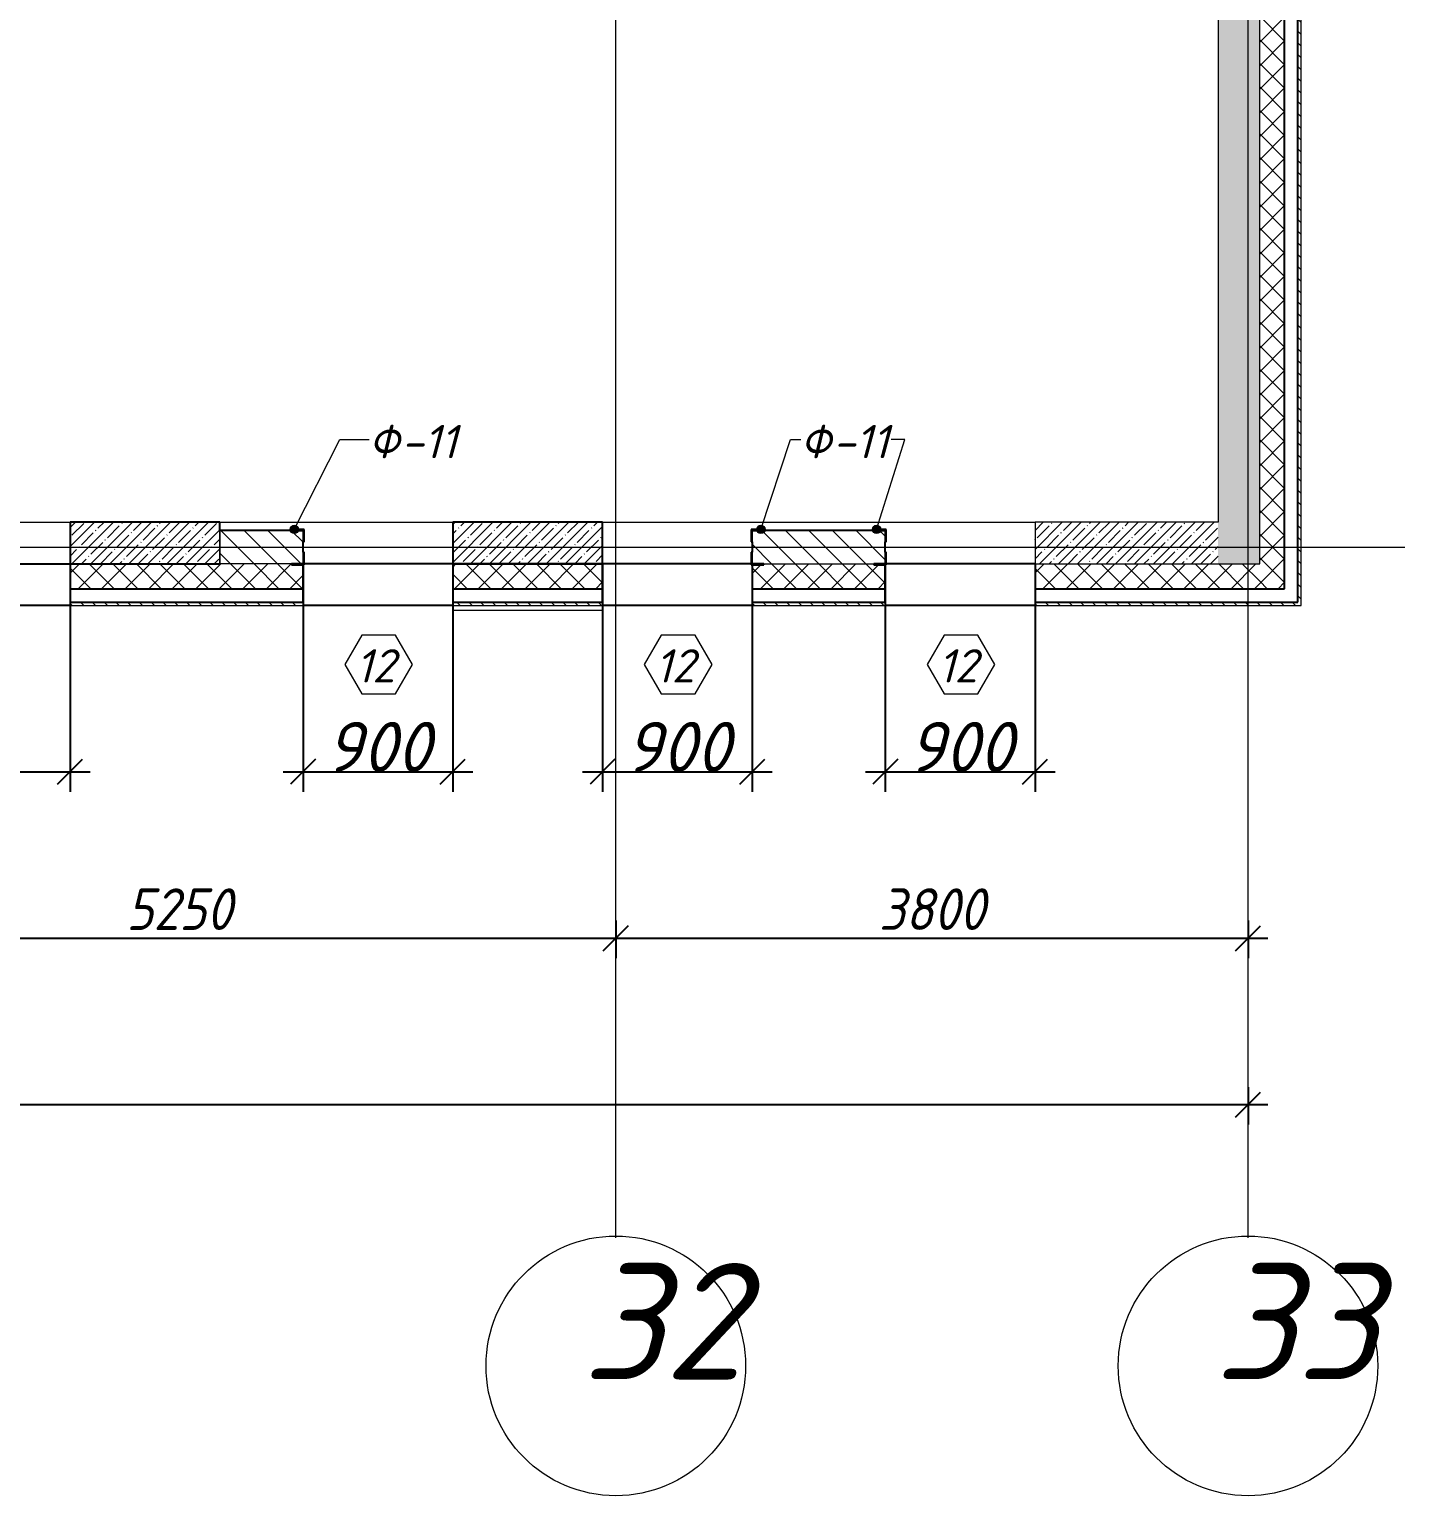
# Model space of a CAD drawing. Header units: millimetres. Extents: x 12986 to 523328, y -9759 to 30092.
# Drawn here: x 356782 to 365048, y -8465 to 345 of the extents above; entities that cross this region are included whole.
import ezdxf

# ---------------------------------------------------------------- set-up
doc = ezdxf.new("R2010")
doc.units = ezdxf.units.MM
for name, color, linetype, lineweight in [('A-ANNO-DIMS', 7, 'Continuous', 9), ('A-GENM-1', 7, 'Continuous', 25), ('A-GENM-IDEN', 7, 'Continuous', 9), ('A-GLAZ-IDEN', 7, 'Continuous', 9), ('A-WALL', 7, 'Continuous', 5), ('A-WALL-1', 7, 'Continuous', 25), ('A-WALL-FNSH-1', 7, 'Continuous', 9), ('A-WALL-PATT-1', 7, 'Continuous', 5), ('I-WALL', 7, 'Continuous', 5), ('S-COLS', 7, 'Continuous', 9), ('S-COLS-1', 7, 'Continuous', 5), ('S-COLS-2', 7, 'Continuous', 25), ('Оси', 7, 'Continuous', 9), ('Оси-1', 7, 'Continuous', 20)]:
    doc.layers.add(name, color=color, linetype=linetype, lineweight=lineweight)
for name, color, linetype, lineweight, true_color in [('A-WALL-2', 7, 'Continuous', 13, 0x000000), ('A-WALL-3', 7, 'Continuous', 5, 0x000000), ('A-WALL-4', 7, 'Continuous', 25, 0x000000), ('A-WALL-PATT-2', 7, 'Continuous', 5, 0xce0000)]:
    doc.layers.add(name, color=color, linetype=linetype, lineweight=lineweight, true_color=true_color)
doc.styles.add('ISOCPEUR_I', font='isocpeui.ttf', dxfattribs={"height": 250})
doc.styles.add('ISOCPEUR_I_1', font='isocpeui.ttf', dxfattribs={"width": 0.9, "height": 250})
doc.styles.add('ISOCPEUR_I_2', font='isocpeui.ttf', dxfattribs={"height": 300})
doc.dimstyles.new('ISO-2_0_0_9К_СРЕДНИЙ_2', dxfattribs={"dimscale": 304.8, "dimtxt": 199.196235, "dimasz": 0.492126, "dimexe": 0.393701, "dimexo": 0, "dimgap": 0, "dimtad": 1, "dimdec": 0, "dimzin": 0, "dimdsep": 46, "dimtxsty": 'ISOCPEUR_I_2', "dimblk1": 'OBLIQUE', "dimblk2": 'OBLIQUE', "dimsah": 1, "dimcen": 0.09, "dimdle": 0.393701, "dimazin": 0, "dimtfac": 1, "dimtdec": 4, "dimtix": 1, "dimtmove": 0, "dimatfit": 3, "dimfxl": 1, "dimtvp": 1, "dimtolj": 1, "dimtzin": 0, "dimarcsym": 2})
doc.dimstyles.new('ISO-2_5_0_9К_БОЛЬШОЙ__с_подложкой_', dxfattribs={"dimscale": 304.8, "dimtxt": 248.995294, "dimasz": 0.492126, "dimexe": 0.393701, "dimexo": 0, "dimgap": 0.164042, "dimtad": 1, "dimdec": 0, "dimzin": 0, "dimdsep": 46, "dimtxsty": 'ISOCPEUR_I_1', "dimblk1": 'OBLIQUE', "dimblk2": 'OBLIQUE', "dimsah": 1, "dimcen": 0.09, "dimdle": 0.393701, "dimazin": 0, "dimtfac": 1, "dimtdec": 4, "dimtix": 1, "dimtmove": 0, "dimatfit": 3, "dimfxl": 1, "dimtvp": 1, "dimtfill": 1, "dimtolj": 1, "dimtzin": 0, "dimarcsym": 2})
doc.dimstyles.new('ISO-2_5_0_9К_БОЛЬШОЙ__с_подложкой__2', dxfattribs={"dimscale": 304.8, "dimtxt": 248.995294, "dimasz": 0.492126, "dimexe": 0.393701, "dimexo": 0, "dimgap": 0.164042, "dimtad": 1, "dimdec": 0, "dimzin": 0, "dimdsep": 46, "dimtxsty": 'ISOCPEUR_I_1', "dimblk1": 'OBLIQUE', "dimblk2": 'OBLIQUE', "dimsah": 1, "dimcen": 0.09, "dimdle": 0.393701, "dimazin": 0, "dimtfac": 1, "dimtdec": 4, "dimtix": 1, "dimtmove": 2, "dimatfit": 3, "dimfxl": 1, "dimtvp": 1, "dimtfill": 1, "dimtolj": 1, "dimtzin": 0, "dimarcsym": 2})
pattern_1 = [(135, (239096.85, -2765.933), (-35.35534, -35.35534), [])]
pattern_2 = [(45, (239096.85, -2765.93), (-70.71068, 70.71068), []), (135, (239096.85, -2765.93), (-70.71068, -70.71068), [])]
pattern_3 = [(45, (239096.85, -2765.93), (-57.024626, 57.024626), []), (45, (239153.876, -2765.93), (-57.024626, 57.024626), [100.806, -20.161, 3.353, -16.808])]

# ---------------------------------------------------------------- blocks, each defined once
blk = doc.blocks.new('Фахверк_СКБ_Уголок - Ф-11_200х2500 h-28441216-АР1_1_Кладочный план 2 этажа')
at = {"layer": 'A-GENM-1'}
for p, q in [((200, 156), (125, 156)), ((125, 156), (125, 81)), ((131, 81), (131, 150)), ((131, 150), (200, 150)), ((200, 150), (200, 156)), ((125, 81), (131, 81)), ((131, 19), (125, 19)), ((125, 19), (125, -56)), ((131, -50), (131, 19)), ((125, -56), (200, -56)), ((200, -50), (131, -50)), ((200, -56), (200, -50))]:
    blk.add_line(p, q, dxfattribs=at)
blk = doc.blocks.new('Ось сетки - Круг_Ø6_00__ISO-2_5_0_9K_ кружки поменьше-23056867-АР1_1_Кладочный план 2 этажа')
at = {"layer": 'Оси'}
blk.add_circle((0, 0), 2.6, dxfattribs=at)
blk = doc.blocks.new('_Oblique')
at = {"color": 0, "linetype": 'ByBlock', "lineweight": -2}
blk.add_line((-0.5, -0.5), (0.5, 0.5), dxfattribs=at)
blk = doc.blocks.new('*D2180')
at = {"layer": 'A-ANNO-DIMS', "color": 0, "lineweight": -2, "transparency": 16777216}
for p, q in [((355056.9, -5010), (355056.9, -5236.1)), ((360306.9, -5010), (360306.9, -5236.1)), ((354936.9, -5116.1), (360426.9, -5116.1))]:
    blk.add_line(p, q, dxfattribs=at)
at = {"layer": 'Defpoints', "color": 0, "transparency": 16777216}
for p in [(355056.9, -5010), (360306.9, -5010), (360306.9, -5116.1)]:
    blk.add_point(p, dxfattribs=at)
at = {"layer": 'A-ANNO-DIMS', "color": 0, "lineweight": -2, "transparency": 16777216, "xscale": 150, "yscale": 150, "zscale": 150, "rotation": 180}
blk.add_blockref('_Oblique', (355056.9, -5116.1), dxfattribs=at)
at = {"layer": 'A-ANNO-DIMS', "color": 0, "lineweight": -2, "transparency": 16777216, "xscale": 150, "yscale": 150, "zscale": 150}
blk.add_blockref('_Oblique', (360306.9, -5116.1), dxfattribs=at)
at = {"layer": 'A-ANNO-DIMS', "color": 0, "transparency": 16777216, "insert": (357681.9, -4941.1), "char_height": 250, "width": 758.478, "attachment_point": 5, "style": 'ISOCPEUR_I_1', "bg_fill": 3, "box_fill_scale": 1.1, "bg_fill_color": 256, "bg_fill_true_color": 13158600, "bg_fill_transparency": 0}
blk.add_mtext('\\A1;5250', dxfattribs=at)
blk = doc.blocks.new('*D2181')
at = {"layer": 'A-ANNO-DIMS', "color": 0, "lineweight": -2, "transparency": 16777216}
for p, q in [((360306.9, -5010), (360306.9, -5236.1)), ((364106.9, -5010), (364106.9, -5236.1)), ((360186.9, -5116.1), (364226.9, -5116.1))]:
    blk.add_line(p, q, dxfattribs=at)
at = {"layer": 'Defpoints', "color": 0, "transparency": 16777216}
for p in [(360306.9, -5010), (364106.9, -5010), (364106.9, -5116.1)]:
    blk.add_point(p, dxfattribs=at)
at = {"layer": 'A-ANNO-DIMS', "color": 0, "lineweight": -2, "transparency": 16777216, "xscale": 150, "yscale": 150, "zscale": 150, "rotation": 180}
blk.add_blockref('_Oblique', (360306.9, -5116.1), dxfattribs=at)
at = {"layer": 'A-ANNO-DIMS', "color": 0, "lineweight": -2, "transparency": 16777216, "xscale": 150, "yscale": 150, "zscale": 150}
blk.add_blockref('_Oblique', (364106.9, -5116.1), dxfattribs=at)
at = {"layer": 'A-ANNO-DIMS', "color": 0, "transparency": 16777216, "insert": (362206.9, -4941.1), "char_height": 250, "width": 758.478, "attachment_point": 5, "style": 'ISOCPEUR_I_1', "bg_fill": 3, "box_fill_scale": 1.1, "bg_fill_color": 256, "bg_fill_true_color": 13158600, "bg_fill_transparency": 0}
blk.add_mtext('\\A1;3800', dxfattribs=at)
blk = doc.blocks.new('*D2182')
at = {"layer": 'A-ANNO-DIMS', "color": 0, "lineweight": -2, "transparency": 16777216}
for p, q in [((239206.9, -6009.7), (239206.9, -6235.8)), ((364106.9, -6009.7), (364106.9, -6235.8)), ((239086.9, -6115.8), (299882.7, -6115.8)), ((364226.9, -6115.8), (300884.9, -6115.8))]:
    blk.add_line(p, q, dxfattribs=at)
at = {"layer": 'Defpoints', "color": 0, "transparency": 16777216}
for p in [(239206.9, -6009.7), (364106.9, -6009.7), (364106.9, -6115.8)]:
    blk.add_point(p, dxfattribs=at)
at = {"layer": 'A-ANNO-DIMS', "color": 0, "lineweight": -2, "transparency": 16777216, "xscale": 150, "yscale": 150, "zscale": 150, "rotation": 180}
blk.add_blockref('_Oblique', (239206.9, -6115.8), dxfattribs=at)
at = {"layer": 'A-ANNO-DIMS', "color": 0, "lineweight": -2, "transparency": 16777216, "xscale": 150, "yscale": 150, "zscale": 150}
blk.add_blockref('_Oblique', (364106.9, -6115.8), dxfattribs=at)
at = {"layer": 'A-ANNO-DIMS', "color": 0, "transparency": 16777216, "insert": (299832.1, -5739.1), "char_height": 250, "width": 1103.241, "attachment_point": 1, "line_spacing_factor": 1.149209, "style": 'ISOCPEUR_I_1', "bg_fill": 3, "box_fill_scale": 1.1, "bg_fill_color": 256, "bg_fill_true_color": 13158600, "bg_fill_transparency": 0}
blk.add_mtext('\\A1;124900', dxfattribs=at)
blk = doc.blocks.new('*D2318')
at = {"layer": 'A-ANNO-DIMS', "color": 0, "lineweight": -2, "transparency": 16777216}
for p, q in [((354726.9, -2865.9), (354726.9, -4235.9)), ((357026.9, -2865.9), (357026.9, -4235.9)), ((354606.9, -4115.9), (357146.9, -4115.9))]:
    blk.add_line(p, q, dxfattribs=at)
at = {"layer": 'Defpoints', "color": 0, "transparency": 16777216}
for p in [(354726.9, -2865.9), (357026.9, -2865.9), (357026.9, -4115.9)]:
    blk.add_point(p, dxfattribs=at)
at = {"layer": 'A-ANNO-DIMS', "color": 0, "lineweight": -2, "transparency": 16777216, "xscale": 150, "yscale": 150, "zscale": 150, "rotation": 180}
blk.add_blockref('_Oblique', (354726.9, -4115.9), dxfattribs=at)
at = {"layer": 'A-ANNO-DIMS', "color": 0, "lineweight": -2, "transparency": 16777216, "xscale": 150, "yscale": 150, "zscale": 150}
blk.add_blockref('_Oblique', (357026.9, -4115.9), dxfattribs=at)
at = {"layer": 'A-ANNO-DIMS', "color": 0, "transparency": 16777216, "insert": (355876.9, -3965.9), "char_height": 300, "width": 606.782, "attachment_point": 5, "style": 'ISOCPEUR_I_2'}
blk.add_mtext('\\A1;2300', dxfattribs=at)
blk = doc.blocks.new('*D2319')
at = {"layer": 'A-ANNO-DIMS', "color": 0, "lineweight": -2, "transparency": 16777216}
for p, q in [((358426.9, -2865.9), (358426.9, -4235.9)), ((359326.9, -2865.9), (359326.9, -4235.9)), ((358306.9, -4115.9), (359446.9, -4115.9))]:
    blk.add_line(p, q, dxfattribs=at)
at = {"layer": 'Defpoints', "color": 0, "transparency": 16777216}
for p in [(358426.9, -2865.9), (359326.9, -2865.9), (359326.9, -4115.9)]:
    blk.add_point(p, dxfattribs=at)
at = {"layer": 'A-ANNO-DIMS', "color": 0, "lineweight": -2, "transparency": 16777216, "xscale": 150, "yscale": 150, "zscale": 150, "rotation": 180}
blk.add_blockref('_Oblique', (358426.9, -4115.9), dxfattribs=at)
at = {"layer": 'A-ANNO-DIMS', "color": 0, "lineweight": -2, "transparency": 16777216, "xscale": 150, "yscale": 150, "zscale": 150}
blk.add_blockref('_Oblique', (359326.9, -4115.9), dxfattribs=at)
at = {"layer": 'A-ANNO-DIMS', "color": 0, "transparency": 16777216, "insert": (358876.9, -3965.9), "char_height": 300, "width": 455.087, "attachment_point": 5, "style": 'ISOCPEUR_I_2'}
blk.add_mtext('\\A1;900', dxfattribs=at)
blk = doc.blocks.new('*D2320')
at = {"layer": 'A-ANNO-DIMS', "color": 0, "lineweight": -2, "transparency": 16777216}
for p, q in [((360226.9, -2865.9), (360226.9, -4235.9)), ((361126.9, -2865.9), (361126.9, -4235.9)), ((360106.9, -4115.9), (361246.9, -4115.9))]:
    blk.add_line(p, q, dxfattribs=at)
at = {"layer": 'Defpoints', "color": 0, "transparency": 16777216}
for p in [(360226.9, -2865.9), (361126.9, -2865.9), (361126.9, -4115.9)]:
    blk.add_point(p, dxfattribs=at)
at = {"layer": 'A-ANNO-DIMS', "color": 0, "lineweight": -2, "transparency": 16777216, "xscale": 150, "yscale": 150, "zscale": 150, "rotation": 180}
blk.add_blockref('_Oblique', (360226.9, -4115.9), dxfattribs=at)
at = {"layer": 'A-ANNO-DIMS', "color": 0, "lineweight": -2, "transparency": 16777216, "xscale": 150, "yscale": 150, "zscale": 150}
blk.add_blockref('_Oblique', (361126.9, -4115.9), dxfattribs=at)
at = {"layer": 'A-ANNO-DIMS', "color": 0, "transparency": 16777216, "insert": (360676.9, -3965.9), "char_height": 300, "width": 455.087, "attachment_point": 5, "style": 'ISOCPEUR_I_2'}
blk.add_mtext('\\A1;900', dxfattribs=at)
blk = doc.blocks.new('*D2321')
at = {"layer": 'A-ANNO-DIMS', "color": 0, "lineweight": -2, "transparency": 16777216}
for p, q in [((361926.9, -2865.9), (361926.9, -4235.9)), ((362826.9, -2865.9), (362826.9, -4235.9)), ((361806.9, -4115.9), (362946.9, -4115.9))]:
    blk.add_line(p, q, dxfattribs=at)
at = {"layer": 'Defpoints', "color": 0, "transparency": 16777216}
for p in [(361926.9, -2865.9), (362826.9, -2865.9), (362826.9, -4115.9)]:
    blk.add_point(p, dxfattribs=at)
at = {"layer": 'A-ANNO-DIMS', "color": 0, "lineweight": -2, "transparency": 16777216, "xscale": 150, "yscale": 150, "zscale": 150, "rotation": 180}
blk.add_blockref('_Oblique', (361926.9, -4115.9), dxfattribs=at)
at = {"layer": 'A-ANNO-DIMS', "color": 0, "lineweight": -2, "transparency": 16777216, "xscale": 150, "yscale": 150, "zscale": 150}
blk.add_blockref('_Oblique', (362826.9, -4115.9), dxfattribs=at)
at = {"layer": 'A-ANNO-DIMS', "color": 0, "transparency": 16777216, "insert": (362376.9, -3965.9), "char_height": 300, "width": 455.087, "attachment_point": 5, "style": 'ISOCPEUR_I_2'}
blk.add_mtext('\\A1;900', dxfattribs=at)
blk = doc.blocks.new('AAR_СКБ_Марка_Окна_Перемычка и проем - Марка проема-25443838-АР1_1_Кладочный план 2 этажа')
at = {"layer": 'A-GLAZ-IDEN'}
for p, q in [((-0.968, -0.984), (-1.986, -2.747)), ((1.067, -0.984), (-0.968, -0.984)), ((2.085, -2.747), (1.067, -0.984)), ((-1.986, -2.747), (-0.968, -4.509)), ((1.067, -4.509), (2.085, -2.747)), ((-0.968, -4.509), (1.067, -4.509))]:
    blk.add_line(p, q, dxfattribs=at)

msp = doc.modelspace()

# ---------------------------------------------------------------- hatches: boundary and pattern name
at = {"layer": 'A-GENM-IDEN'}
h = msp.add_hatch(color=256, dxfattribs=at)
edge = h.paths.add_edge_path(flags=0)
edge.add_arc((358374.51751, -2659.93269), 25, 0, 360)
h = msp.add_hatch(color=256, dxfattribs=at)
edge = h.paths.add_edge_path(flags=0)
edge.add_arc((361179.18418, -2659.93269), 25, 0, 360)
h = msp.add_hatch(color=256, dxfattribs=at)
edge = h.paths.add_edge_path(flags=0)
edge.add_arc((361874.51755, -2659.93269), 25, 0, 360)
at = {"layer": 'A-WALL-PATT-1'}
h = msp.add_hatch(dxfattribs=at)
h.set_pattern_fill('FP_23', color=256, style=0, pattern_type=2)
h.set_pattern_definition(pattern_1)
h.paths.add_polyline_path([(364406.85081, -3115.93269), (364426.85081, -3115.93269), (364426.85081, 4954.06751), (364406.85081, 4954.06751), (364406.85081, -3095.93269)], flags=0)
h.paths.add_polyline_path([(364426.85081, 7254.06751), (364426.85081, 9154.06741), (364406.85081, 9154.06741), (364406.85081, 7254.06751)], flags=0)
h.paths.add_polyline_path([(364406.85081, 10354.06741), (364426.85081, 10354.06741), (364426.85081, 18864.06731), (364406.85081, 18864.06731), (364406.85081, 14472.83394)], flags=0)
h = msp.add_hatch(dxfattribs=at)
h.set_pattern_fill('FP_11', color=256, style=0, pattern_type=2)
h.set_pattern_definition(pattern_2)
h.paths.add_polyline_path([(364176.85081, -3015.93269), (364326.85081, -3015.93269), (364326.85081, 4954.06751), (364176.85081, 4954.06751), (364176.85081, -2865.93269)], flags=0)
h.paths.add_polyline_path([(364326.85081, 7254.06751), (364326.85081, 9154.06741), (364176.85081, 9154.06741), (364176.85081, 7323.06751), (364182.85081, 7323.06751), (364182.85081, 7254.06751)], flags=0)
h.paths.add_polyline_path([(364326.85081, 10354.06741), (364326.85081, 18634.06731), (364176.85081, 18634.06731), (364176.85081, 10354.06741)], flags=0)
h = msp.add_hatch(dxfattribs=at)
h.set_pattern_fill('FP_7', color=256, style=0, pattern_type=2)
h.set_pattern_definition(pattern_3)
h.paths.add_polyline_path([(363926.85081, -2865.93269), (364176.85081, -2865.93269), (364176.85081, 4954.06751), (363926.85081, 4954.06751), (363926.85081, -2655.01297)], flags=0)
h = msp.add_hatch(dxfattribs=at)
h.set_pattern_fill('FP_7', color=256, style=0, pattern_type=2)
h.set_pattern_definition(pattern_3)
h.paths.add_polyline_path([(363110.75706, -2865.93269), (363926.85081, -2865.93269), (363926.85081, -2615.93269), (362826.85085, -2615.93269), (362826.85085, -2865.93269)], flags=0)
h = msp.add_hatch(dxfattribs=at)
h.set_pattern_fill('FP_11', color=256, style=0, pattern_type=2)
h.set_pattern_definition(pattern_2)
h.paths.add_polyline_path([(363110.75706, -3015.93269), (364176.85081, -3015.93269), (364176.85081, -2865.93269), (362826.85085, -2865.93269), (362826.85085, -3015.93269)], flags=0)
h.paths.add_polyline_path([(354713.80738, -3015.93269), (354726.85083, -3015.93269), (354726.32912, -2871.93269), (354657.85086, -2871.93269), (354657.85086, -2865.93269), (353745.85081, -2865.93269), (353745.85081, -2871.93269), (353676.85081, -2871.93269), (353676.85081, -3015.93269), (354657.85086, -3015.93269)], flags=0)
h.paths.add_polyline_path([(358357.85084, -3015.93269), (358426.85081, -3015.93269), (358426.3291, -2871.93269), (358357.85084, -2871.93269), (358357.85084, -2865.93269), (357026.85083, -2865.93269), (357026.85083, -3015.93269)], flags=0)
h.paths.add_polyline_path([(359326.85081, -3015.93269), (360226.85084, -3015.93269), (360226.85084, -2865.93269), (359326.85081, -2865.93269)], flags=0)
h.paths.add_polyline_path([(361126.85084, -3015.93269), (361926.85085, -3015.93269), (361926.32914, -2871.93269), (361857.85088, -2871.93269), (361857.85088, -2865.93269), (361195.85084, -2865.93269), (361195.85084, -2871.93269), (361126.85084, -2871.93269)], flags=0)
h.paths.add_polyline_path([(347126.85081, -3015.93269), (347126.85081, -2865.93269), (346226.85081, -2865.93269), (346226.85081, -3015.93269)], flags=0)
h.paths.add_polyline_path([(342876.85078, -3015.93269), (343926.85081, -3015.93269), (343926.3291, -2871.93269), (343857.85084, -2871.93269), (343857.85084, -2865.93269), (342945.85078, -2865.93269), (342945.85078, -2871.93269), (342876.85078, -2871.93269)], flags=0)
h.paths.add_polyline_path([(349257.85078, -3015.93269), (349326.85075, -3015.93269), (349326.32904, -2871.93269), (349257.85078, -2871.93269), (349257.85078, -2865.93269), (348095.85081, -2865.93269), (348095.85081, -2871.93269), (348026.85081, -2871.93269), (348026.85081, -3015.93269), (348095.85081, -3015.93269)], flags=0)
h.paths.add_polyline_path([(341976.85078, -3015.93269), (341976.32907, -2871.93269), (341907.85081, -2871.93269), (341907.85081, -2865.9327), (339995.85085, -2865.9327), (339995.85085, -2871.93269), (339926.85085, -2871.93269), (339926.85085, -3015.93269), (341659.03831, -3015.93269)], flags=0)
h.paths.add_polyline_path([(351626.85075, -3015.93269), (352776.85081, -3015.93269), (352776.3291, -2871.93269), (352707.85084, -2871.93269), (352707.85084, -2865.93269), (351626.85075, -2865.93269)], flags=0)
h.paths.add_polyline_path([(339026.85081, -3015.93269), (339026.85081, -2865.93269), (338126.85081, -2865.9327), (338126.85081, -3015.93269), (338594.50706, -3015.93269)], flags=0)
h.paths.add_polyline_path([(328306.85081, -3015.93269), (330126.85083, -3015.93269), (330126.85083, -2865.93269), (328306.85081, -2865.93269)], flags=0)
h.paths.add_polyline_path([(331826.85083, -3015.93269), (331826.32912, -2871.93269), (331757.85086, -2871.93269), (331757.85086, -2865.93269), (331095.85083, -2865.93269), (331095.85083, -2871.93269), (331026.85083, -2871.93269), (331026.85083, -3015.93269), (331095.85083, -3015.93269)], flags=0)
h.paths.add_polyline_path([(335826.85081, -3015.93269), (335826.3291, -2871.93269), (335757.85084, -2871.93269), (335757.85084, -2865.93269), (334845.85081, -2865.93269), (334845.85081, -2871.93269), (334776.85081, -2871.93269), (334776.85081, -3015.93269), (335813.80736, -3015.93269)], flags=0)
h.paths.add_polyline_path([(332726.85083, -3015.93269), (333876.85081, -3015.93269), (333876.3291, -2871.93269), (333807.85084, -2871.93269), (333807.85084, -2865.93269), (332726.85087, -2865.9327)], flags=0)
h = msp.add_hatch(dxfattribs=at)
h.set_pattern_fill('FP_23', color=256, style=0, pattern_type=2)
h.set_pattern_definition(pattern_1)
h.paths.add_polyline_path([(364406.85081, -3115.93269), (364406.85081, -3095.93269), (362826.85085, -3095.93269), (362826.85085, -3115.93269), (364326.85081, -3115.93269)], flags=0)
h.paths.add_polyline_path([(352776.85081, -3115.93269), (352776.85081, -3095.93269), (351626.85075, -3095.93269), (351626.85075, -3115.93269), (352384.89769, -3115.93269)], flags=0)
h.paths.add_polyline_path([(353676.85081, -3115.93269), (354726.85083, -3115.93269), (354726.85083, -3095.93269), (353676.85081, -3095.93269)], flags=0)
h.paths.add_polyline_path([(357026.85083, -3115.93269), (358426.85081, -3115.93269), (358426.85081, -3095.93269), (357026.85083, -3095.93269)], flags=0)
h.paths.add_polyline_path([(361578.49144, -3115.93269), (361926.85085, -3115.93269), (361926.85085, -3095.93269), (361126.85084, -3095.93269), (361126.85084, -3115.93269)], flags=0)
h.paths.add_polyline_path([(359326.85081, -3115.93269), (360226.85084, -3115.93269), (360226.85084, -3095.93269), (359326.85081, -3095.93269)], flags=0)
h.paths.add_polyline_path([(339926.85085, -3115.93269), (341976.85078, -3115.93269), (341976.85078, -3095.93269), (339926.85085, -3095.93269)], flags=0)
h.paths.add_polyline_path([(339026.85085, -3115.93269), (339026.85085, -3095.93269), (338126.85081, -3095.93269), (338126.85081, -3115.93269), (338594.50706, -3115.93269)], flags=0)
h.paths.add_polyline_path([(335826.85081, -3115.93269), (335826.85081, -3095.93269), (334776.85081, -3095.93269), (334776.85081, -3115.93269), (335529.97581, -3115.93269)], flags=0)
h.paths.add_polyline_path([(332726.85083, -3115.93269), (333876.85081, -3115.93269), (333876.85081, -3095.93269), (332726.85083, -3095.93269)], flags=0)
h.paths.add_polyline_path([(342876.85078, -3115.93269), (343926.85081, -3115.93269), (343926.85081, -3095.93269), (342876.85078, -3095.93269)], flags=0)
h.paths.add_polyline_path([(331026.85083, -3115.93269), (331826.85083, -3115.93269), (331826.85083, -3095.93269), (331026.85083, -3095.93269)], flags=0)
h.paths.add_polyline_path([(330126.85083, -3115.93269), (330126.85083, -3095.93269), (328206.85081, -3095.93269), (328206.85081, -3115.93269), (329400.91331, -3115.93269)], flags=0)
h.paths.add_polyline_path([(347126.85081, -3115.93269), (347126.85081, -3095.93269), (346226.85081, -3095.93269), (346226.85081, -3115.93269)], flags=0)
h.paths.add_polyline_path([(348026.85081, -3115.93269), (349326.85075, -3115.93269), (349326.85075, -3095.93269), (348026.85081, -3095.93269)], flags=0)
at = {"layer": 'A-WALL-PATT-2'}
h = msp.add_hatch(dxfattribs=at)
h.set_pattern_fill('FP_22', color=256, style=0, pattern_type=2)
h.set_pattern_definition([(135, (239096.85, -2765.93), (-70.71068, -70.71068), [])])
h.paths.add_polyline_path([(361926.85085, -2865.93269), (361926.85085, -2665.93269), (361126.85084, -2665.93269), (361126.85084, -2865.93269), (361857.85088, -2865.93269)], flags=0)
h.paths.add_polyline_path([(354657.85086, -2865.93269), (354726.85083, -2865.93269), (354726.85083, -2665.93269), (353676.85081, -2665.93269), (353676.85081, -2865.93269), (353917.16331, -2865.93269)], flags=0)
h.paths.add_polyline_path([(343926.85081, -2865.93269), (343926.85081, -2665.93269), (342876.85078, -2665.93269), (342876.85078, -2865.93269), (343857.85084, -2865.93269)], flags=0)
h.paths.add_polyline_path([(349126.85078, -2865.93269), (349326.85075, -2865.93269), (349326.85075, -2665.93269), (348026.85081, -2665.93269), (348026.85081, -2865.93269), (348095.85081, -2865.93269)], flags=0)
h.paths.add_polyline_path([(358426.85081, -2865.93269), (358426.85081, -2665.93272), (357926.85086, -2665.93269), (357926.85086, -2865.93269), (358357.85084, -2865.93269)], flags=0)
h.paths.add_polyline_path([(352707.85084, -2865.93269), (352776.85081, -2865.93269), (352776.85081, -2665.93269), (352526.85079, -2665.93269), (352526.85079, -2865.93269)], flags=0)
h.paths.add_polyline_path([(333626.85083, -2865.93269), (333876.85081, -2865.93269), (333876.85081, -2665.93269), (333626.85083, -2665.93269), (333626.85083, -2822.45443)], flags=0)
h.paths.add_polyline_path([(331026.85083, -2865.93269), (331826.85083, -2865.93269), (331826.85083, -2665.93269), (331026.85083, -2665.93269), (331026.85083, -2796.93269)], flags=0)
h.paths.add_polyline_path([(334776.85081, -2865.93269), (335826.85081, -2865.93269), (335826.85081, -2665.93269), (334776.85081, -2665.93269), (334776.85081, -2796.93269)], flags=0)
h.paths.add_polyline_path([(340126.85085, -2865.93269), (340826.85086, -2865.93269), (340826.85086, -2665.93269), (339926.85085, -2665.93269), (339926.85085, -2865.93269), (339995.85085, -2865.93269)], flags=0)
h.paths.add_polyline_path([(341726.85086, -2865.93269), (341976.85078, -2865.93269), (341976.85078, -2665.93272), (341726.85086, -2665.93269)], flags=0)
at = {"layer": 'S-COLS-1'}
h = msp.add_hatch(dxfattribs=at)
h.set_pattern_fill('FP_7', color=256, style=0, pattern_type=2)
h.set_pattern_definition(pattern_3)
h.paths.add_polyline_path([(357926.85086, -2865.93269), (357926.85086, -2615.93269), (357026.85086, -2615.93269), (357026.85086, -2865.93269)], flags=0)
h = msp.add_hatch(dxfattribs=at)
h.set_pattern_fill('FP_7', color=256, style=0, pattern_type=2)
h.set_pattern_definition(pattern_3)
h.paths.add_polyline_path([(360226.85084, -2865.93269), (360226.85084, -2615.93269), (359326.85084, -2615.93269), (359326.85084, -2865.93269), (360046.22581, -2865.93269)], flags=0)

# ---------------------------------------------------------------- linework, layer by layer
at = {"layer": 'A-GENM-IDEN'}
for p, q in [((358374.51751, -2659.93269), (358647.33628, -2119.48795)), ((358647.33628, -2119.48795), (358824.90935, -2119.48795)), ((361179.18418, -2659.93269), (361357.20194, -2119.48795)), ((361357.20194, -2119.48795), (361419.4159, -2119.48795)), ((361874.51755, -2659.93269), (362045.07768, -2119.48795)), ((362045.07768, -2119.48795), (361961.65038, -2119.48795))]:
    msp.add_line(p, q, dxfattribs=at)
for centre in [(358374.51751, -2659.93269), (361179.18418, -2659.93269), (361874.51755, -2659.93269)]:
    msp.add_circle(centre, 25, dxfattribs=at)
at = {"layer": 'A-WALL'}
msp.add_line((358357.85084, -2865.93269), (357926.85086, -2865.93269), dxfattribs=at)
at = {"layer": 'A-WALL-1'}
for p, q in [((358357.85084, -2665.93269), (357926.85086, -2665.93269)), ((361857.85088, -2665.93269), (361195.85084, -2665.93269)), ((358426.85081, -2796.93269), (358426.85081, -2734.93269)), ((361126.85084, -2734.93269), (361126.85084, -2796.93269)), ((361926.85085, -2796.93269), (361926.85085, -2734.93269))]:
    msp.add_line(p, q, dxfattribs=at)
at = {"layer": 'A-WALL-2'}
for p, q in [((357926.85086, -2665.93269), (357926.85086, -2865.93269)), ((361195.85084, -2865.93269), (361857.85088, -2865.93269))]:
    msp.add_line(p, q, dxfattribs=at)
at = {"layer": 'A-WALL-3'}
for p, q in [((363926.85081, 4954.06751), (363926.85081, -2615.93269)), ((364176.85081, -2865.93269), (364176.85081, 4954.06751)), ((363926.85081, -2615.93269), (362826.85085, -2615.93269)), ((362826.85085, -2615.93269), (362826.85085, -2865.93269)), ((362826.85085, -2865.93269), (364176.85081, -2865.93269))]:
    msp.add_line(p, q, dxfattribs=at)
at = {"layer": 'A-WALL-4'}
for p, q in [((364326.85081, -3015.93269), (364326.85081, 4954.06751)), ((364406.85081, -3095.93269), (364406.85081, 4954.06751)), ((354732.85086, -2865.93269), (357926.85086, -2865.93269)), ((357026.85083, -2865.93269), (357026.85083, -3095.93269)), ((358426.85081, -3095.93269), (358426.85081, -2871.93269)), ((361120.85084, -2865.93269), (358432.85084, -2865.93269)), ((359326.85081, -2865.93269), (359326.85081, -3095.93269)), ((360226.85084, -3095.93269), (360226.85084, -2865.93269)), ((361126.85084, -2871.93269), (361126.85084, -3095.93269)), ((361926.85085, -3095.93269), (361926.85085, -2871.93269)), ((362826.85085, -2865.93269), (361932.85088, -2865.93269)), ((362826.85085, -2865.93269), (362826.85085, -3095.93269)), ((357026.85083, -3015.93269), (358426.85081, -3015.93269)), ((359326.85081, -3015.93269), (360226.85084, -3015.93269)), ((361126.85084, -3015.93269), (361926.85085, -3015.93269)), ((362826.85085, -3015.93269), (364326.85081, -3015.93269)), ((357026.85083, -3115.93269), (354726.85083, -3115.93269)), ((357026.85083, -3095.93269), (358426.85081, -3095.93269)), ((359326.85081, -3115.93269), (358426.85081, -3115.93269)), ((359326.85081, -3095.93269), (360226.85084, -3095.93269)), ((361126.85084, -3115.93269), (360226.85084, -3115.93269)), ((361126.85084, -3095.93269), (361926.85085, -3095.93269)), ((362826.85085, -3115.93269), (361926.85085, -3115.93269)), ((362826.85085, -3095.93269), (364406.85081, -3095.93269))]:
    msp.add_line(p, q, dxfattribs=at)
at = {"layer": 'A-WALL-FNSH-1'}
for p, q in [((364426.85081, -3115.93269), (364426.85081, 4954.06751)), ((357026.85083, -3095.93269), (357026.85083, -3115.93269)), ((357026.85083, -3115.93269), (358426.85081, -3115.93269)), ((358426.85081, -3115.93269), (358426.85081, -3095.93269)), ((359326.85081, -3095.93269), (359326.85081, -3115.93269)), ((359326.85081, -3115.93269), (360226.85084, -3115.93269)), ((360226.85084, -3115.93269), (360226.85084, -3095.93269)), ((361126.85084, -3095.93269), (361126.85084, -3115.93269)), ((361126.85084, -3115.93269), (361926.85085, -3115.93269)), ((361926.85085, -3115.93269), (361926.85085, -3095.93269)), ((362826.85085, -3095.93269), (362826.85085, -3115.93269)), ((362826.85085, -3115.93269), (364426.85081, -3115.93269))]:
    msp.add_line(p, q, dxfattribs=at)
at = {"layer": 'I-WALL'}
for p, q in [((352526.85079, -2615.93269), (357026.85086, -2615.93269)), ((357926.85086, -2615.93269), (359326.85084, -2615.93269)), ((360226.85084, -2615.93269), (362826.85085, -2615.93269)), ((361932.85088, -2865.93269), (361932.85088, -2865.93269)), ((359326.85081, -3145.93269), (359326.85081, -3115.93269)), ((360226.85084, -3145.93269), (359326.85081, -3145.93269)), ((360226.85084, -3145.93269), (360226.85084, -3115.93269))]:
    msp.add_line(p, q, dxfattribs=at)
at = {"layer": 'S-COLS'}
msp.add_line((357926.85086, -2865.93269), (357926.85086, -2665.93269), dxfattribs=at)
at = {"layer": 'S-COLS-2'}
for p, q in [((357926.85086, -2615.93269), (357026.85086, -2615.93269)), ((357026.85086, -2615.93269), (357026.85086, -2865.93269)), ((357926.85086, -2665.93269), (357926.85086, -2615.93269)), ((360226.85084, -2615.93269), (359326.85084, -2615.93269)), ((359326.85084, -2615.93269), (359326.85084, -2865.93269)), ((360226.85084, -2865.93269), (360226.85084, -2615.93269)), ((357026.85086, -2865.93269), (357926.85086, -2865.93269)), ((359326.85084, -2865.93269), (360226.85084, -2865.93269))]:
    msp.add_line(p, q, dxfattribs=at)
at = {"layer": 'Оси-1'}
for p, q in [((360306.85078, -6915.9327), (360306.85078, 25871.01046)), ((364106.85078, -6915.9327), (364106.85078, 25871.01046)), ((234936.85079, -2765.9327), (365048.47884, -2765.9327))]:
    msp.add_line(p, q, dxfattribs=at)

# ---------------------------------------------------------------- block references
at = {"layer": 'A-GENM-1', "rotation": 180}
for p in [(358557.85084, -2715.93269), (362057.85088, -2715.93269)]:
    msp.add_blockref('Фахверк_СКБ_Уголок - Ф-11_200х2500 h-28441216-АР1_1_Кладочный план 2 этажа', p, dxfattribs=at)
at = {"layer": 'A-GENM-1'}
msp.add_blockref('Фахверк_СКБ_Уголок - Ф-11_200х2500 h-28441216-АР1_1_Кладочный план 2 этажа', (360995.85084, -2815.93269), dxfattribs=at)
at = {"layer": 'A-GLAZ-IDEN', "xscale": 99.99999999999993, "yscale": 99.99999999999993, "zscale": 99.99999999999993}
for p in [(358876.85081, -3196.6059), (360676.85084, -3196.6059), (362376.85085, -3196.6059)]:
    msp.add_blockref('AAR_СКБ_Марка_Окна_Перемычка и проем - Марка проема-25443838-АР1_1_Кладочный план 2 этажа', p, dxfattribs=at)
at = {"layer": 'Оси', "xscale": 300, "yscale": 300, "zscale": 99.99999999999993}
for p in [(360306.85078, -7684.8654), (364106.85078, -7684.8654)]:
    msp.add_blockref('Ось сетки - Круг_Ø6_00__ISO-2_5_0_9K_ кружки поменьше-23056867-АР1_1_Кладочный план 2 этажа', p, dxfattribs=at)

# ---------------------------------------------------------------- texts
at = {"layer": 'A-GENM-IDEN', "char_height": 200, "attachment_point": 1, "style": 'ISOCPEUR_I_2'}
for s, insert, width in [('\\fISOCPEUR|b0|i1|c204|p34|;\\W.9;Ф', (358824.90935, -2031.87337), 230.886), ('-11', (359015.40935, -2031.87337), 389.620125), ('\\fISOCPEUR|b0|i1|c204|p34|;\\W.9;Ф', (361419.4159, -2031.87337), 230.886), ('\\fISOCPEUR|b0|i1|c204|p34|;\\W.9;Ф', (361419.4159, -2031.87337), 230.886), ('-11', (361609.9159, -2031.87337), 389.620125), ('-11', (361609.9159, -2031.87337), 389.620125)]:
    msp.add_mtext(s, dxfattribs=dict(at, insert=insert, width=width))
at = {"layer": 'A-GLAZ-IDEN', "char_height": 200, "width": 274.177125, "attachment_point": 1, "style": 'ISOCPEUR_I_2'}
for insert in [(358742.95229, -3379.24727), (360542.95232, -3379.24727), (362242.95232, -3379.24727)]:
    msp.add_mtext('12', dxfattribs=dict(at, insert=insert))
at = {"layer": 'Оси', "char_height": 700, "width": 404.0505, "attachment_point": 1, "style": 'ISOCPEUR_I'}
for s, insert in [('32', (360101.92246, -7067.15805)), ('33', (363901.92246, -7067.15805))]:
    msp.add_mtext(s, dxfattribs=dict(at, insert=insert))

# ---------------------------------------------------------------- dimensions: what is measured, and where the dimension line sits
at = {"layer": 'A-ANNO-DIMS'}
for base, p1, p2, override, picture, middle in [((357026.85086, -4115.93701), (354726.85083, -2865.93269), (357026.85086, -2865.93269), {"dimpost": '<>', "dimfxl": 2300.00003}, '*D2318', (355876.85085, -3965.93701)), ((359326.85084, -4115.93701), (358426.85081, -2865.93269), (359326.85084, -2865.93269), {"dimpost": '<>', "dimfxl": 900.00003}, '*D2319', (358876.85083, -3965.93701)), ((361126.85084, -4115.93701), (360226.85084, -2865.93269), (361126.85084, -2865.93269), {"dimpost": '<>', "dimfxl": 900}, '*D2320', (360676.85084, -3965.93701)), ((362826.85085, -4115.93701), (361926.85085, -2865.93269), (362826.85085, -2865.93269), {"dimpost": '<>', "dimfxl": 900}, '*D2321', (362376.85085, -3965.93701))]:
    dim = msp.add_linear_dim(base=base, p1=p1, p2=p2, dimstyle='ISO-2_0_0_9К_СРЕДНИЙ_2', override=override, dxfattribs=at)
    dim.commit()
    dim.dimension.update_dxf_attribs({"geometry": picture, "text_midpoint": middle})

# ---------------------------------------------------------------- next in the draw order: dimensions: what is measured, and where the dimension line sits
dim = msp.add_linear_dim(base=(360306.85078, -5116.11108), p1=(355056.85078, -5010.04506), p2=(360306.85078, -5010.04506), dimstyle='ISO-2_5_0_9К_БОЛЬШОЙ__с_подложкой_', override={"dimpost": '<>', "dimfxl": 5250}, dxfattribs=at)
dim.commit()
dim.dimension.update_dxf_attribs({"geometry": '*D2180', "text_midpoint": (357681.85078, -4941.11108)})
dim = msp.add_linear_dim(base=(364106.85078, -6115.75466), p1=(239206.85081, -6009.68864), p2=(364106.85078, -6009.68864), dimstyle='ISO-2_5_0_9К_БОЛЬШОЙ__с_подложкой__2', override={"dimpost": '<>', "dimfxl": 124899.999966}, dxfattribs=at)
dim.commit()
dim.dimension.update_dxf_attribs({"geometry": '*D2182', "text_midpoint": (300383.75914, -5905.80739), "dimtype": 160})

# ---------------------------------------------------------------- next in the draw order: dimensions: what is measured, and where the dimension line sits
dim = msp.add_linear_dim(base=(364106.85078, -5116.11108), p1=(360306.85078, -5010.04506), p2=(364106.85078, -5010.04506), dimstyle='ISO-2_5_0_9К_БОЛЬШОЙ__с_подложкой_', override={"dimpost": '<>', "dimfxl": 3800}, dxfattribs=at)
dim.commit()
dim.dimension.update_dxf_attribs({"geometry": '*D2181', "text_midpoint": (362206.85078, -4941.11108)})

doc.saveas('drawing.dxf')
